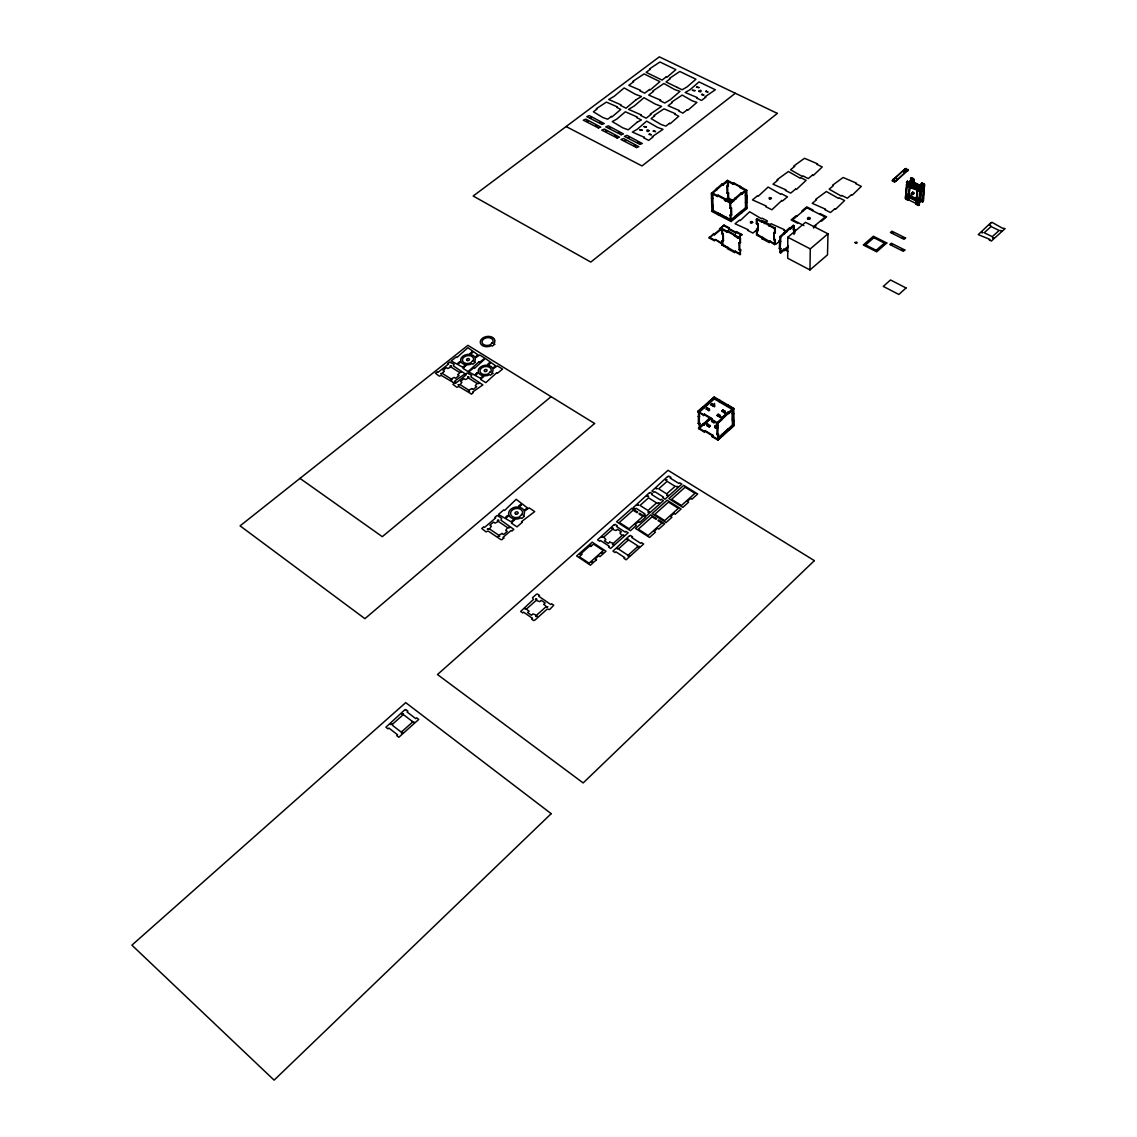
<?xml version="1.0" encoding="UTF-8"?>
<svg xmlns="http://www.w3.org/2000/svg" width="1137" height="1137" viewBox="0 0 1137 1137"><rect width="100%" height="100%" fill="white"/><g stroke="black" fill="none" stroke-linecap="round" stroke-linejoin="round"><path stroke-width="1.5" d="M779.3 248.591L780.806 248.463L779.3 248.591L779.982 236.567L789.646 227.656L790.485 228.892L789.646 227.656M779.968 252.442L783.706 249.287L784.544 249.728L780.806 252.883L779.968 252.442L779.968 248.022M780.138 249.031L780.821 237.008L790.485 228.096M780.806 252.883L780.806 248.463M788.055 247.553L784.544 250.524L783.706 249.287M784.544 250.524L784.544 249.728M787.799 237.249L787.714 258.255L809.956 269.938L827.494 254.859L827.992 233.796L805.508 222.326L787.799 237.249L810.283 248.889L809.956 269.938M793.342 229.788L794.848 229.66L793.342 229.788L793.384 225.325L794.223 225.751L793.981 234.478M794.834 233.156L794.848 229.66M892.389 180.939L893.057 179.603L892.389 180.939L894.407 181.906L895.075 180.584L894.407 181.906M905.095 168.844L892.644 180.229L905.095 168.844L908.051 170.237L906.09 168.489L905.422 169.811L906.09 168.489M895.402 181.55L907.852 170.152L895.402 181.55L892.431 180.143M905.407 198.335L906.999 181.778L905.407 198.335L908.833 199.146L910.339 180.598L923.77 187.051L922.391 186.639L923.429 187.15L922.917 199.543M905.734 199.316L906.416 197.966L905.734 199.316L908.42 199.757M907.425 181.153L906.743 182.517L907.425 181.153L909.444 182.958L908.804 183.498L907.383 181.963M906.473 195.848L907.44 196.559L906.459 195.919L907.227 183.27L920.657 189.737L919.492 202.528L906.146 196.047C910.382 195.934 907.369 194.797 906.487 195.763L919.819 202.244M908.804 183.498L909.486 182.147M906.786 181.707L909.813 183.142L908.207 199.686L909.927 186.468M910.14 183.725L911.078 178.282L910.78 183.085M911.504 177.656L910.822 179.006L911.504 177.656L913.565 178.637L912.883 180.001L913.565 178.637M912.968 184.976L913.892 179.632L910.879 178.196M913.594 184.436L913.892 179.632M915.939 203.452L917.602 186.894L915.939 203.452L919.378 204.276L920.444 188.259L917.403 186.809L918.042 186.255L917.346 187.619M916.251 204.433L916.934 203.082L916.251 204.433L918.312 205.427L918.994 204.091L918.312 205.427M917.133 199.032L916.976 187.434L920.444 188.259M918.753 204.816L919.805 188.799M920.728 188.714L921.681 183.37L921.254 189.78M910.851 185.16L909.031 182.318L924.168 189.595L921.396 192.011L920.799 200.823L905.734 193.503M920.984 199.572L920.302 200.908L920.984 199.572L923.429 200.752L924.523 184.734L921.482 183.284L924.196 183.739L923.5 185.089L924.196 183.739M922.121 182.744L921.425 184.095M924.523 184.734L922.803 201.292L923.429 200.752M922.988 201.363L923.045 200.567L922.363 201.917L922.988 201.363L919.989 199.927L920.615 199.387M923.429 187.235L910.012 180.882M912.101 192.835C911.163 192.309 915.981 195.266 912.442 192.537C911.689 195.692 916.422 192.451 912.542 192.21M911.121 193.858L912.556 194.683L911.192 194.242M912.258 192.821L913.608 193.858L912.826 192.125M909.074 185.43L907.724 185.047L908.42 185.928L920.927 185.686M907.184 185.43L908.093 185.956M990.938 222.653L978.246 234.62L989.886 239.395L989.247 239.964L991.407 241.016L1005.094 228.608L1002.322 228.139L991.947 222.284L991.279 222.923M629.244 535.911L612.942 551.132L615.074 552.539L615.884 551.815L624.767 557.642L623.971 558.366L626.132 559.788L643.627 543.998L641.467 542.591L640.671 543.301L631.788 537.545L632.584 536.835L630.438 535.442L629.614 536.238M718.499 434.32L716.864 434.462L718.499 434.32L718.641 438.697L717.745 438.157L717.603 433.794M713.467 398.433L732.995 409.832L732.384 420.676L733.28 421.187L733.379 425.579L732.484 425.053L732.1 409.32L717.234 422.467L716.864 434.462M733.28 421.187L734.005 420.534L733.123 420.022M717.745 438.157L732.484 425.053M721.91 435.258L721.896 434.476L722.805 435.784L721.91 435.258L728.376 428.706L729.286 430.013L728.405 429.488M703.405 423.49L704.315 424.797L703.405 423.49L698.559 428.578L704.343 432.032L705.054 430.582L712.8 435.215L712.089 436.651L717.916 440.133L722.777 435.002M729.272 429.232L734.118 424.911L733.223 424.399M717.916 440.133L734.132 425.707L733.72 408.382L714.192 396.984L697.82 411.296L703.689 415.545L704.414 414.095L712.217 418.714L711.506 420.164L717.39 423.66L722.308 419.297L721.398 417.975L727.936 412.191L728.86 413.513L727.936 412.191M717.76 434.988L718.143 422.992L717.234 422.467M712.089 436.651L712.8 435.215M404.53 710.042L385.884 727.225L387.987 728.86L388.897 728.05L397.595 734.815L396.685 735.625L398.803 737.273L418.743 719.437L416.625 717.817L415.716 718.612L407.018 711.947L407.913 711.137L405.81 709.531L404.9 710.398M649.142 492.918L633.21 507.642L635.341 508.992L636.123 508.296L644.906 513.896L644.125 514.592L646.271 515.956L663.354 500.678L661.208 499.342L660.441 500.024L651.643 494.496L652.425 493.813L650.293 492.477L649.497 493.245M667.646 476.488L651.927 491.042L654.045 492.364L654.813 491.681L663.61 497.196L662.843 497.892L664.974 499.228L681.859 484.135L679.713 482.813L678.945 483.495L670.162 478.052L670.915 477.369L668.798 476.048L668.002 476.801M613.923 524.797L597.607 539.876L599.739 541.269L600.535 540.558L609.318 546.314L608.522 547.025L610.654 548.432L628.15 532.784L626.004 531.405L625.208 532.116L616.425 526.431L617.22 525.72L615.103 524.342L614.278 525.123M712.203 419.866L711.464 420.519L714.349 422.225L715.088 421.571M707.115 425.735L707.825 424.3L707.115 425.735L709.218 426.986L709.929 425.551L709.218 426.986M711.876 421.529L712.586 420.093L711.876 421.529L713.979 422.779L714.704 421.344L713.979 422.779M720.289 415.488L719.565 416.938L720.289 415.488L718.143 414.223L717.419 415.687L718.143 414.223M725.093 411.253L724.368 412.703L725.093 411.253L722.947 409.988L722.222 411.438L722.947 409.988M704.343 432.032L705.054 430.582M717.39 423.66L733.72 408.382M728.86 413.513L733.749 409.178L727.836 404.957L727.111 406.406L727.865 405.753M699.966 423.291L698.331 423.419L699.966 423.291L700.136 427.654L699.269 427.142L699.084 422.765M698.559 428.578L709.9 417.776L710.767 418.302L704.315 424.797M700.136 427.654L710.767 418.302M711.506 420.164L712.217 418.714M707.214 407.785L706.489 409.249L707.214 407.785L709.332 409.05L708.621 410.5L709.332 409.05M712.018 403.578L711.293 405.028L712.018 403.578L714.135 404.829L713.425 406.279L714.135 404.829M698.331 423.419L698.601 411.438L699.497 411.964L699.212 423.945M703.689 415.545L704.414 414.095M719.28 401.048L720.019 400.395L719.309 401.844L719.28 401.048L727.097 405.611M697.862 412.091L702.751 406.989L703.661 408.311L702.78 407.785M709.332 402.057L709.303 401.262L710.213 402.583L709.332 402.057L714.192 396.984M703.632 407.515L710.184 401.787M699.497 411.964L714.363 398.945M923.571 198.421L920.799 200.823L918.994 197.98M908.463 198.961L907.781 200.311L906.374 198.762M920.657 189.737L906.9 183.554L911.959 188.372M810.283 248.889L827.992 233.796M908.108 169.441L907.44 170.777L908.051 170.237M783.706 250.083L788.382 246.118M813.41 226.917L825.135 216.996L806.929 207.801L792.603 219.811L803.873 225.567M813.467 227.997L815.954 225.893L815.115 225.467M819.649 214.225L820.303 213.685L826.627 216.869L821.681 221.047L820.857 220.621M762.6 237.363L774.624 244.554L775.292 243.986L769.848 241.143L769.181 242.494L761.946 238.713L762.6 237.363L757.199 234.535L757.91 223.577L757.086 223.15L757.029 218.688L774.595 228.679L774.61 233.142L773.771 232.715L775.278 232.588L774.61 233.142M769.181 242.494L770.516 241.371M774.624 244.554L774.624 240.134L773.785 239.694L774.439 232.147M774.624 240.134L775.292 239.566L774.453 239.14M789.646 228.466L793.384 225.325M790.485 228.892L794.223 225.751M798.046 222.596L797.378 223.136L791.125 219.938L796.085 215.774L796.923 216.201M812.372 210.544L813.026 210.004L806.758 206.849L801.827 210.97L802.651 211.397M768.655 225.78L771.128 223.733L784.431 229.702L783.763 230.257L786.847 231.849M722.336 228.736L721.654 229.29L727.055 232.133L727.737 231.578L722.336 228.736L722.45 233.184L723.274 233.611L722.762 244.54L740.016 254.631L740.613 249.671L739.789 249.23L739.661 242.266L740.485 242.693L738.979 242.835L739.661 242.266M769.109 225.837L769.777 224.472L762.472 220.706L761.804 222.07L756.361 219.242L757.029 218.688M740.016 254.631L740.613 249.671M761.946 238.713L763.282 237.59M774.595 228.679L775.263 228.111L769.777 225.282M764.206 223.676L767.475 220.962L762.103 218.19L761.435 218.73L749.653 211.752L740.258 220.564L739.448 220.152L735.056 223.762L748.189 229.717L747.521 230.271L752.893 233.071L757.285 229.418L756.46 228.992M756.489 230.683L757.981 230.555L756.489 230.683L756.531 235.089L761.932 237.917M740.699 254.077L735.298 251.206L734.63 252.556L727.467 248.733L728.121 247.383M734.63 252.556L735.298 251.206M739.931 250.225L739.107 249.799L739.789 249.23M737.373 238.088L741.793 234.435L736.435 231.621L735.781 232.957L728.675 229.233L729.329 227.883L724.013 225.098L719.593 228.736L720.417 229.944L714.505 234.79L713.681 233.582L714.505 234.79M738.496 237.96L741.793 234.435M757.228 224.131L756.403 223.705L757.086 223.15M739.803 243.261L740.4 238.244L727.708 230.783L727.055 232.133M551.075 396.657L382.302 536.678L299.983 478.393M761.804 222.07L762.472 220.706M721.967 240.703L723.459 240.575L721.967 240.703L722.08 245.095L727.438 247.951M722.322 243.275L721.668 244.626L727.026 247.468L715.216 239.495L722.322 243.275L721.668 244.626M735.781 232.957L736.435 231.621M739.718 238.813L734.275 235.942L734.943 234.577M722.592 234.179L721.768 233.739L722.45 233.184M713.681 233.582L709.246 238.017L714.562 240.845L715.216 239.495M728.675 229.233L729.329 227.883M731.659 214.992L730.181 215.12L731.659 214.992L731.503 208.028L730.011 208.156L731.503 208.028M746.27 203.011L746.938 202.471L745.46 202.599L746.27 203.011L746.824 195.507L746.014 195.095L745.943 189.836L740.883 193.958L741.694 194.37L746.753 190.249L733.507 182.702L732.853 184.052L727.566 181.351M746.128 202.059L746.213 207.261L730.295 220.308L730.181 215.12M709.246 238.017L713.695 234.364M719.622 229.518L724.013 225.098M714.477 234.009L720.403 229.148L719.593 228.736M735.369 216.954L735.355 216.158L736.179 217.366L735.369 216.954L741.182 211.383L742.006 212.576L741.196 212.164M736.165 216.584L731.105 220.734L718.641 213.33L718.001 214.666L718.669 214.126M741.992 211.795L747.009 207.673L746.213 207.261M722.336 183.682L723.16 184.89L722.336 183.682L711.378 193.333L711.947 211.51L731.119 221.516L747.023 208.455L746.753 190.249M746.014 195.095L745.36 195.635L746.17 196.047M730.011 208.156L729.897 202.898L740.869 193.148L741.694 194.37M711.378 193.333L717.475 196.488L718.129 195.138L725.207 198.79L724.553 200.14L730.707 203.324L741.679 193.574M724.539 199.345L712.856 193.205L712.728 211.141L713.226 205.413L712.43 204.987L712.217 198.037L713.013 198.449L711.549 198.577L712.217 198.037M727.055 193.148L728.519 193.02L727.055 193.148L726.884 186.184L728.348 186.056L726.884 186.184M745.545 207.801L745.275 190.376L739.931 187.662L740.585 186.312M724.553 200.14L725.207 198.79M724.567 200.453L727.836 197.795L733.891 200.908M725.349 200.624L727.865 198.577L733.223 201.448M725.321 200.894L728.632 198.208L728.519 193.02M717.475 196.488L718.129 195.138M732.853 184.052L733.507 182.702M712.43 204.987L711.762 205.541L712.558 205.953M722.365 184.478L727.424 180.399L739.917 186.852M712.345 199.003L712.174 193.759L723.146 184.095M723.16 184.89L728.234 180.811L728.348 186.056M735.312 93.262L641.993 165.945L566.112 126.548M907.255 185.388L908.747 185.629L907.994 185.757M904.029 171.815C904.356 173.862 903.872 169.768 904.341 171.815M855.834 243.247C859.003 243.275 855.536 240.689 855.749 243.105M909.813 183.142L906.36 182.332L909.188 183.682M908.96 187.307L917.701 190.22M905.052 169.64L907.809 170.948M910.453 178.822L913.267 180.172M921.055 183.91L923.884 185.274M910.225 182.446L923.642 188.898M906.26 184.706L921.396 192.011M892.687 179.433L895.444 180.755M919.776 200.652L922.747 202.088M906.047 197.781L908.833 199.146M916.564 202.898L919.378 204.276M905.99 198.577L919.321 205.072M716.452 188.429L717.262 188.841M734.971 197.952L735.795 198.364M716.481 189.225L717.276 189.637M734.999 198.748L735.81 199.16M728.106 199.7L732.47 201.945M725.235 199.6L730.565 202.358L731.119 221.516M783.748 232.602L784.587 233.042M783.748 233.412L784.587 233.852M779.982 236.567L780.821 237.008M778.859 240.646L779.684 241.087L775.96 244.213L775.136 243.787M779.982 241.044L780.821 241.47M779.3 241.612L780.138 242.039M713.396 210.601L730.963 219.768M711.933 210.715L717.973 213.884M757.882 234.762L758.692 235.203M785.212 249.955L788.14 251.49M724.042 225.893L729.343 228.679M736.449 232.403L741.807 235.217M728.661 228.438L735.767 232.175M727.026 231.337L734.26 235.146M709.218 237.235L714.533 240.063M714.221 397.779L720.048 401.19M711.265 404.232L713.396 405.483M722.208 410.642L724.34 411.907M706.461 408.453L708.593 409.704M717.39 414.891L719.536 416.142M722.308 419.297L721.398 417.975M704.443 414.891L712.245 419.51M697.82 411.296L703.661 414.749M709.929 418.558L710.796 419.084M711.478 419.382L717.362 422.865M698.786 415.858L699.681 416.384M717.39 426.887L718.271 427.413M698.047 416.512L698.928 417.037M716.637 427.54L717.532 428.08M707.854 425.082L709.957 426.332M705.082 431.364L712.828 435.997M698.516 427.796L704.3 431.25M712.06 435.869L717.888 439.351M918.028 201.135C920.032 199.117 917.189 201.931 917.744 200.894M912.073 182.218C913.537 181.749 911.32 181.707 912.03 182.176M909.387 195.28L916.166 199.87M918.412 190.661C921.34 189.652 916.337 192.082 918.54 190.789M907.354 195.905L908.108 195.962L907.255 195.834M907.141 185.971L908.093 186.269L907.099 185.843M914.574 198.804L916.052 201.704M714.505 403.379L714.619 406.833M721.654 229.29L721.768 233.739M720.403 229.148L720.417 229.944M723.274 233.611L723.459 240.575M727.424 180.399L727.978 198.748M727.708 230.783L727.737 231.578M738.979 242.835L739.107 249.799M740.869 193.148L740.883 193.958M740.4 238.244L740.485 242.693M756.361 219.242L756.403 223.705M757.91 223.577L757.981 230.555M769.848 241.143L769.848 241.925M773.771 232.715L773.785 239.694M775.263 228.111L775.278 232.588M775.292 239.566L775.292 243.986M498.191 536.28L499.612 536.181L498.191 536.28M771.398 198.307C769.095 201.69 767.646 195.408 771.398 198.307M992.558 237.846L993.88 237.917L992.558 237.804M442.634 372.638L442.62 373.604L451.091 378.948L454.231 377.413L455.624 378.294L459.007 375.594L457.614 374.713L459.391 373.291L459.391 372.325L450.92 366.995L447.793 368.53L446.415 367.649L443.032 370.335L444.411 371.216L442.634 372.638M981.544 232.502L982.865 232.573L981.544 232.474M535.527 599.27L536.991 599.242L535.541 599.185M535.769 616.368L537.247 616.297L535.769 616.325M752.68 222.298C750.278 225.709 749.013 219.313 752.68 222.298M497.494 520.405L498.901 520.32L497.494 520.362M469.496 390.957L468.16 391.128L469.482 391.071M910.822 182.446L912.187 182.73L910.836 182.361M911.149 182.162L911.831 182.958L911.163 182.105M412.063 721.242L412.049 722.535L402.072 731.446L400.508 731.56L392.578 725.42L392.606 724.113L402.569 715.258L404.132 715.145L412.063 721.242M917.63 200.453L918.653 200.78L917.673 200.325M921.411 187.548L922.789 187.804L921.411 187.548M508.239 527.625L509.66 527.554L508.253 527.554M451.844 379.786L450.522 379.914L451.844 379.758M917.005 201.007L917.985 201.69L917.047 200.851M467.705 377.157L469.027 377.072L467.719 377.086M488.867 528.904L487.446 529.089L488.867 528.904M450.181 366.142L451.488 366.057L450.195 366.071M478.975 383.325L477.654 383.496L478.961 383.425M676.543 486.608L677.965 486.65L676.558 486.537M891.124 244.668L892.431 244.753L891.138 244.626M891.778 232.673L893.085 232.758L891.778 232.673M461.309 372.225L460.002 372.396L461.309 372.225M458.225 384.761L459.547 384.676L458.225 384.718M665.628 479.828L667.035 479.828L665.628 479.786M668.186 495.362L666.751 495.391L668.186 495.362M989.488 225.339L990.796 225.453L989.545 225.183M601.644 537.275L603.079 537.261L601.644 537.232M657.996 503.179L659.432 503.179L657.996 503.137M622.692 535.356L624.142 535.385L622.721 535.271M657.257 488.526L655.836 488.597L657.257 488.555M647.081 496.3L648.502 496.3L647.081 496.3M440.701 373.661L442.023 373.59L440.715 373.59M648.09 512.034L649.511 512.048L648.09 512.005M883.804 243.034L885.112 243.105L883.804 243.005M412.745 722.35L414.28 722.293L412.774 722.265M638.155 546.57L639.619 546.57L638.155 546.57M875.533 250.254L876.84 250.296L875.533 250.254M903.133 250.097L901.826 250.012L903.133 250.14M903.858 238.102L902.536 238.045L903.858 238.102M637.161 505.098L638.596 505.141L637.189 505.027M873.216 237.704L874.509 237.775L873.23 237.633M402.711 732.626L401.176 732.74L402.711 732.683M629.472 555.737L628.008 555.766L629.472 555.737M401.944 714.05L403.464 713.979L401.944 713.993M627.127 539.393L628.576 539.407L627.127 539.364M866.252 244.91L864.944 244.91L866.238 245.009M854.996 242.479L855.635 243.062L854.996 242.423M391.91 724.255L390.375 724.411L391.881 724.383M618.429 548.503L616.979 548.617L618.429 548.503M919.478 187.804L919.421 188.614L920.117 187.264L919.478 187.804M614.008 544.424L612.559 544.538L614.008 544.424M611.791 528.264L613.213 528.307L611.805 528.179M602.653 552.923L601.203 552.923L602.653 552.923M591.368 545.476L589.918 545.462L591.368 545.476M591.283 561.777L592.732 561.792L591.283 561.749M524.868 608.721L526.332 608.721L524.882 608.636M629.202 137.492L628.008 137.577L629.202 137.449M546.428 606.788L547.906 606.788L546.456 606.703M625.762 140.647L624.568 140.675L625.734 140.746M579.998 554.273L581.448 554.273L579.998 554.231M896.908 178.978C895.842 180.044 895.828 176.107 896.908 178.978M610.541 127.969L609.347 127.998L610.541 127.969M605.353 131.238L606.547 131.21L605.353 131.238M1000.489 230.626L1001.811 230.754L1000.517 230.527M590.316 117.736L591.496 117.708L590.33 117.694M586.806 121.275L587.985 121.247L586.806 121.275M637.459 142.338L638.653 142.324L637.473 142.296M634.02 145.508L635.213 145.508L634.048 145.437M698.957 91.088C701.259 94.087 702.424 88.302 698.957 91.088M618.684 132.759L619.878 132.759L618.684 132.759M614.676 136.014L615.87 136.014L614.676 136.014M599.526 122.426L600.706 122.426L599.526 122.398M596.015 125.994L597.195 125.994L596.03 125.951M649 130.67C645.915 133.725 646.313 127.728 649 130.67M551.203 813.68L274.102 1080.15L131.906 945.16L405.724 702.638L551.203 813.68M814.348 560.64L583.167 782.938L437.475 674.525L668.044 470.306L814.348 560.64M999.139 230.47L992.288 236.667L984.216 232.744L991.066 226.576L999.139 230.47M661.933 523.077L648.147 535.513L638.298 529.174L652.084 516.809L656.021 519.311L656.703 518.699L650.719 514.89L635.555 528.463L649.525 537.46L655.395 532.159L654.116 531.349L657.57 528.236L658.849 529.046L664.69 523.773L658.678 519.95L657.982 520.561L661.933 523.077M678.348 508.296L664.704 520.59L654.841 514.336L668.485 502.099L678.348 508.296M694.963 493.316L681.461 505.482L671.612 499.314L685.099 487.219L694.963 493.316M674.028 513.398L670.617 516.468L671.896 517.278L666.083 522.523L652.112 513.64L667.121 500.209L681.091 508.978L675.307 514.194L674.028 513.398M690.699 498.361L687.331 501.403L688.61 502.199L682.854 507.386L668.883 498.631L683.721 485.343L697.706 493.998L691.978 499.157L690.699 498.361M637.502 546.783L628.761 554.671L627.254 554.785L619.168 549.484L619.082 548.332L627.823 540.487L629.315 540.373L637.416 545.632L637.502 546.783M638.511 521.556L635.043 524.64L636.308 525.465L630.424 530.723L616.595 521.798L631.802 508.31L637.729 512.091L637.033 512.702L633.138 510.215L619.324 522.494L629.074 528.79L642.888 516.44L638.98 513.938L639.676 513.327L645.631 517.136L639.776 522.366L638.511 521.556M596.47 559.788L590.43 565.188L576.615 555.993L592.206 542.164L606.021 551.246L600.009 556.618L598.744 555.78L595.205 558.949L596.47 559.788M532.4 618.315L531.562 619.068L533.694 620.575L534.93 620.091L547.238 609.048L549.64 609.546L553.733 605.239L551.601 603.761L550.763 604.514L538.682 596.186L539.521 595.433L537.403 593.983L536.181 594.452L532.528 597.707L533.424 599.483L520.661 611.45L522.778 612.928L523.617 612.189L532.4 618.315M545.76 606.987L536.565 615.216L532.983 613.895L531.476 615.259L527.582 612.53L529.089 611.18L527.042 609.745L527.014 608.551L536.195 600.379L539.762 601.672L541.269 600.336L545.163 603.022L543.657 604.372L545.717 605.794L545.76 606.987M906.061 287.974L898.827 294.455L883.264 286.396L890.498 279.972L906.061 287.974M609.759 542.136L608.309 543.415L604.415 540.871L605.865 539.578L603.733 537.105L612.473 529.33L615.998 530.553L617.434 529.273L621.328 531.803L619.907 533.082L622.038 535.555L613.298 543.358L609.759 542.136M603.264 550.535L589.094 563.199L579.358 556.704L581.988 554.373L581.675 553.065L589.208 546.385L590.927 546.428L593.528 544.126L603.264 550.535M656.575 502.895L648.019 510.513L640.017 505.425L648.559 497.835L656.575 502.895M675.122 486.323L666.68 493.856L658.664 488.839L667.106 481.349L675.122 486.323M732.953 413.086L732.214 413.74L733.109 414.266L733.848 413.612L732.953 413.086M707.441 424.073L706.702 424.726L709.587 426.432L710.327 425.778L707.441 424.073M904.825 250.012L903.346 251.32L889.788 244.498L891.28 243.204L904.825 250.012M720.702 416.512L719.963 417.18L717.035 415.446L717.774 414.792L720.702 416.512M725.505 412.276L724.766 412.93L721.839 411.21L722.578 410.556L725.505 412.276M706.859 408.354L706.105 409.007L709.005 410.727L709.758 410.073L706.859 408.354M711.648 404.147L710.909 404.8L713.809 406.506L714.562 405.852L711.648 404.147M905.549 238.003L904.057 239.31L890.427 232.502L891.92 231.209L905.549 238.003M884.458 243.076L876.186 250.282L865.598 244.91L873.856 237.732L884.458 243.076M886.789 242.991L876.684 251.817L863.267 244.995L873.372 236.226L886.789 242.991M503.79 538.057L501.829 539.748L500.621 539.478L488.214 531.05L485.94 531.86L481.775 528.478L483.751 526.801L484.589 527.369L495.704 517.889L494.865 517.321L496.812 515.658L498.006 515.914L501.701 518.387L500.934 520.178L513.839 529.401L511.877 531.093L511.039 530.51L502.938 537.474L503.79 538.057M522.324 522.267L516.98 526.872L511.394 523.119L512.204 522.423L498.432 514.436L503.776 509.888L504.615 510.442L516.17 499.314L528.321 508.58L529.131 507.884L534.717 511.579L521.471 521.698L522.324 522.267M514.507 520.035L512.56 521.712L511.707 521.144L513.654 519.467L514.507 520.035M527.44 508.935L525.507 510.584L524.654 510.03L526.587 508.367L527.44 508.935M521.613 514.464L519.495 516.852A6.055 4.562 -8.3 0 1 510.641 514.222A6.055 4.562 -8.3 0 1 517.392 508.424A6.055 4.562 -8.3 0 1 521.982 514.72L521.613 514.464M502.142 533.466L498.773 535.214L489.521 528.932L491.383 526.204L489.876 525.166L493.458 522.11L494.979 523.134L498.319 521.4L507.585 527.639L505.723 530.382L507.258 531.42L503.663 534.504L502.142 533.466M524.313 516.269L521.826 518.415L520.945 517.818A7.987 6.026 -8.3 0 1 508.793 514.763A7.987 6.026 -8.3 0 1 517.861 506.974A7.987 6.026 -8.3 0 1 523.418 515.672L524.313 516.269M508.466 515.999L506.519 517.662L505.681 517.093L507.628 515.431L508.466 515.999M521.4 504.927L519.467 506.59L518.628 506.022L520.547 504.373L521.4 504.927M594.594 423.49L364.906 618.67L240.078 525.862L467.89 345.335L594.594 423.49M834.7 208.91L830.436 212.505L824.965 209.748L825.604 209.208L812.244 203.352L816.494 199.799L815.67 199.373L826.386 191.513L838.452 198.364L839.092 197.824L844.578 200.553L835.524 209.322L834.7 208.91M851.542 194.654L847.349 198.208L841.863 195.493L841.224 196.033L829.157 189.197L833.364 185.672L832.54 185.26L843.128 177.486L856.474 183.171L855.834 183.711L861.306 186.383L852.38 195.067L851.542 194.654M781.759 200.51L771.867 209.791L765.698 206.636L766.352 206.095L752.495 199.885L757.469 195.806L758.265 196.218L768.143 187.065L780.693 194.256L781.346 193.731L787.5 196.829L782.569 200.922L781.759 200.51M795.602 189.04L790.698 193.105L785.354 190.419L786.008 189.879L772.961 184.18L777.864 180.158L777.054 179.745L788.396 171.516L800.15 178.196L800.789 177.67L806.133 180.328L796.426 189.453L795.602 189.04M812.472 175.07L808.265 178.566L802.921 175.908L802.281 176.434L790.528 169.768L794.735 166.315L793.924 165.917L804.513 158.299L817.546 163.842L816.906 164.368L822.25 166.983L813.282 175.482L812.472 175.07M725.676 216.996L725.022 218.332L725.676 216.996M470.732 393.573L458.907 386.566L456.79 387.291L452.938 384.363L454.8 382.871L455.567 383.368L466.071 374.954L465.289 374.471L467.136 372.993L471.656 375.352L470.917 376.93L482.855 384.903L472.58 392.066L473.376 392.563L471.514 394.07L470.732 393.573M496.784 372.666L485.812 382.657L480.638 379.417L481.42 378.806L468.657 371.913L473.703 367.876L474.484 368.36L485.414 358.496L496.642 366.526L497.409 365.915L502.582 369.099L497.565 373.149L496.784 372.666M482.813 376.205L480.979 377.683L481.761 378.166L483.595 376.688L482.813 376.205M495.021 366.356L493.202 367.834L493.984 368.317L495.803 366.839L495.021 366.356M490.289 371.742L488.299 373.86A5.671 3.994 -8.5 0 1 480.056 371.628A5.671 3.994 -8.5 0 1 486.437 366.484A5.671 3.994 -8.5 0 1 490.644 371.97L490.289 371.742M471.883 388.57L468.728 390.119L460.158 384.69L461.935 382.288L460.542 381.392L463.924 378.678L465.331 379.573L468.472 378.024L477.043 383.411L475.266 385.827L476.687 386.722L473.29 389.451L471.883 388.57M492.804 373.306L490.459 375.196L489.635 374.684A7.476 5.273 -8.5 0 1 478.322 372.112A7.476 5.273 -8.5 0 1 486.892 365.204A7.476 5.273 -8.5 0 1 491.98 372.794L492.804 373.306M477.227 372.709L475.394 374.187L476.176 374.67L478.009 373.206L477.227 372.709M489.436 362.902L487.617 364.366L488.398 364.849L490.218 363.385L489.436 362.902M475.11 362.319L472.779 364.195L471.954 363.684A7.433 5.202 -8.9 0 1 460.755 361.154A7.433 5.202 -8.9 0 1 469.311 354.318A7.433 5.202 -8.9 0 1 474.3 361.808L475.11 362.319M453.052 382.359L441.369 375.452L439.266 376.162L435.471 373.277L437.319 371.799L438.086 372.296L448.575 363.968L447.807 363.485L449.641 362.035L454.118 364.352L453.365 365.915L465.147 373.789L454.899 380.881L455.681 381.378L453.819 382.856L453.052 382.359M479.075 361.68L468.103 371.572L463.001 368.374L463.768 367.763L451.176 360.955L456.207 356.961L456.975 357.444L467.904 347.68L478.99 355.611L479.743 355L484.845 358.155L479.842 362.163L479.075 361.68M777.338 113.402L590.799 262.078L473.191 196.019L659.332 56.85L777.338 113.402M492.207 342.734L490.246 344.781A5.586 3.894 -8.3 0 1 482.116 342.635A5.586 3.894 -8.3 0 1 488.413 337.618A5.586 3.894 -8.3 0 1 492.548 342.948L492.207 342.734M465.175 365.19L463.342 366.654L464.109 367.137L465.957 365.673L465.175 365.19M477.384 355.44L475.564 356.904L476.332 357.373L478.151 355.924L477.384 355.44M472.637 360.784L470.633 362.859A5.628 3.951 -8.9 0 1 462.489 360.671A5.628 3.951 -8.9 0 1 468.856 355.568A5.628 3.951 -8.9 0 1 472.978 360.998L472.637 360.784M494.694 344.241L492.378 346.089L491.554 345.591A7.376 5.131 -8.3 0 1 480.411 343.118A7.376 5.131 -8.3 0 1 488.853 336.367A7.376 5.131 -8.3 0 1 493.87 343.744L494.694 344.241M459.661 361.737L457.827 363.2L458.595 363.684L460.442 362.22L459.661 361.737M471.869 352.029L470.036 353.479L470.817 353.962L472.637 352.513L471.869 352.029M705.679 97.228L701.529 100.44L696.611 98.052L697.237 97.569L685.199 92.495L690.102 89.667L699.013 81.907L715.344 89.766L704.94 96.872L705.679 97.228M644.423 137.378L643.769 137.875L648.687 140.377L652.993 137.051L652.24 136.682L662.985 129.334L657.428 127.358L646.669 121.133L637.416 129.149L632.371 132.077L644.423 137.378M649.582 133.939L648.929 134.436L651.373 134.848L649.582 133.939M653.775 130.698L653.121 131.21L655.566 131.608L653.775 130.698M702.24 94.243L701.6 94.726L704.03 95.11L702.24 94.243M706.29 91.116L705.665 91.6L708.081 91.969L706.29 91.116M639.96 144.342L624.412 136.369L627.013 135.331L642.277 143.504L639.96 144.342M636.521 147.526L620.958 139.524L623.573 138.487L638.838 146.687L636.521 147.526M642.22 130.201L639.804 129.803L642.22 130.201M646.427 126.989L643.997 126.591L646.427 126.989M694.878 90.662L692.461 90.292L694.878 90.662M698.928 87.549L696.526 87.179L698.928 87.549M641.197 114.894L640.557 115.391L646.143 118.191L651.046 114.453L650.307 114.084L661.563 106.409L655.338 104.121L643.997 97.697L634.204 106.025L628.576 109.379L641.197 114.894M660.569 100.127L659.929 100.624L664.79 103.012L670.361 99.672L680.011 91.372L674.539 89.496L663.909 83.527L652.794 91.031L653.519 91.401L648.687 95.067L660.569 100.127M677.268 87.407L666.012 81.935L670.162 78.78L669.437 78.425L679.812 71.475L695.929 79.22L687.018 86.952L682.115 89.766L677.268 87.407M617.135 138.003L601.786 130.101L604.387 129.064L619.452 137.165L617.135 138.003M621.143 134.734L605.794 126.875L608.38 125.837L623.46 133.91L621.143 134.734M669.48 123.336L665.841 126.108L661.052 124.501L651.089 118.618L654.727 115.86L653.988 115.491L664.036 108.825L675.279 113.657L674.639 114.155L678.775 116.23L670.219 123.72L669.48 123.336M687.103 109.891L682.868 113.117L678.718 111.042L679.357 110.545L668.115 105.727L672.351 102.515L671.612 102.159L682.186 95.067L692.149 100.809L696.938 102.373L687.842 110.261L687.103 109.891M601.942 124.388L586.791 116.628L589.378 115.604L604.244 123.563L601.942 124.388M598.432 127.955L583.295 120.167L585.868 119.143L600.748 127.131L598.432 127.955M635.896 99.843L626.061 108.186L620.546 105.414L621.2 104.931L608.736 99.487L614.35 96.176L624.156 87.933L635.327 94.272L641.481 96.531L635.896 99.843M649.554 89.51L644.707 93.177L639.932 90.804L640.572 90.335L628.818 85.332L633.664 81.693L632.939 81.338L644.054 73.919L659.943 81.665L650.279 89.88L649.554 89.51M666.197 76.932L662.047 80.073L646.157 72.342L650.307 69.229L649.582 68.874L659.957 61.995L675.847 69.641L666.922 77.288L666.197 76.932M636.976 122.327L628.264 129.831L622.792 127.841L612.274 121.574L616.666 119.186L625.35 111.781L637.189 116.997L636.535 117.481L641.353 119.939L636.976 122.327M611.365 116.457L607.698 119.2L603.008 117.608L593.358 111.796L597.024 109.081L596.3 108.711L606.419 102.117L617.391 106.892L616.737 107.375L620.774 109.436L612.09 116.827L611.365 116.457M484.888 371.486A1.478 1.052 -8.5 0 0 487.091 370.392A1.478 1.052 -8.5 0 0 484.859 369.667A1.478 1.052 -8.5 0 0 484.888 371.486M467.279 360.514A1.478 1.038 -8.9 0 0 469.467 359.434A1.478 1.038 -8.9 0 0 467.264 358.724A1.478 1.038 -8.9 0 0 467.279 360.514M515.814 514.109A1.592 1.194 -8.3 0 0 518.145 512.886A1.592 1.194 -8.3 0 0 515.743 512.034A1.592 1.194 -8.3 0 0 515.814 514.109M715.543 428.123A1.549 1.137 -2 0 0 717.888 427.128A1.549 1.137 -2 0 0 715.571 426.162A1.549 1.137 -2 0 0 715.543 428.123M715.514 427.341A1.549 1.137 -2 0 0 717.859 426.347A1.549 1.137 -2 0 0 715.557 425.38A1.549 1.137 -2 0 0 715.514 427.341M808.123 219.214A1.421 0.938 -0.8 0 0 810.283 218.418A1.421 0.938 -0.8 0 0 808.18 217.593A1.421 0.938 -0.8 0 0 808.123 219.214"/></g></svg>
